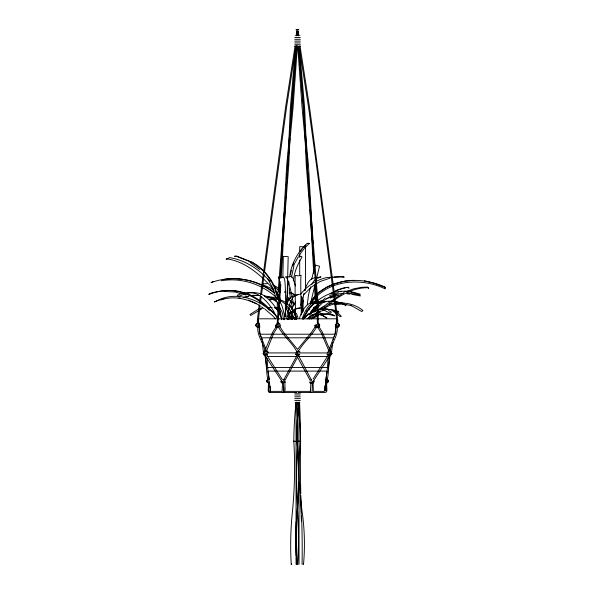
<?xml version="1.0" encoding="UTF-8"?>
<svg xmlns="http://www.w3.org/2000/svg" width="594" height="594" viewBox="0 0 594 594"><rect width="100%" height="100%" fill="white"/><g stroke="black" fill="none" stroke-linecap="round" stroke-linejoin="round"><path stroke-width="0.89" d="M270.062 385.989L270.248 390.859M280.041 302.977L280.049 297.876M317.367 323.775L317.085 303.148L306.289 165.34L303.727 107.87L298.366 46.228M318.28 323.723L317.998 303.103L307.195 165.295L304.64 107.826L299.279 46.176M279.923 314.048L279.967 310.64M279.989 308.939L280.012 307.239M277.235 307.543L277.309 302.94M312.147 390.659L312.296 382.506M337.273 327.197C338.127 336.107 331.363 343.287 329.87 351.863M310.914 382.454L310.372 391.246L310.788 391.038M335.9 325.705L335.773 332.388L329.113 349.346M285.306 316.825L285.491 296.376A46.198 3.067 -87.6 0 0 284.563 279.135L283.709 277.168L280.999 277.487L278.267 276.967L279.113 278.928A46.198 3.067 -87.6 0 1 280.004 292.664M282.848 277.443L283.316 256.363L288.194 256.645L287.251 293.317M302.353 312.578L303.059 299.97L301.329 300.052L300.891 306.029M286.939 303.022L287.199 295.092M268.518 382.514L268.184 390.696L268.703 391.951L269.951 392.463L296.658 392.463M301.678 313.862L301.878 309.051A22.127 18.763 -59.1 0 0 301.195 304.38M336.657 323.604L336.783 320.493L334.674 302.992L316.491 165.147L308.605 107.685L299.161 46.755M337.63 323.544L337.756 320.433L334.429 293.74M302.368 310.744L303.14 300.609M287.897 163.246L287.459 169.721M288.023 160.462L288.187 156.757M288.305 153.98L288.387 152.123M288.595 147.49L290.362 107.64L295.463 48.738M289.946 138.261L288.751 165.139L283.605 232.67M290.065 135.484L290.228 131.771M290.355 128.995L291.298 107.677L296.079 52.458M285.291 316.535L285.41 314.055M263.491 352.004L263.58 352.695M286.338 309.051L287.489 288.669L288.788 281.489M287.013 302.895L287.154 300.185M306.816 313.149L306.957 310.595M280.071 281.66L277.101 324.331M280.279 277.962L286.724 165.095L292.122 107.64L296.443 45.976M280.851 284.481L278.022 323.596M281.222 277.999L287.667 165.139L293.065 107.677L297.386 46.013M287.518 294.082L287.771 289.724M282.12 390.659L282.596 382.506M283.709 386.902L283.895 391.246L283.479 391.038M297.223 34.935L297.416 32.173M298.158 34.972L298.069 31.252M278.296 289.991L284.222 212.281M284.429 209.504L284.853 203.95M285.276 198.403L285.417 196.555M286.263 185.447L286.405 183.598M286.828 178.052L287.177 173.426M279.091 291.877L279.871 281.704M280.153 277.999L281.281 263.201M281.422 261.353L281.838 255.799M282.195 251.173L282.618 245.626M283.041 240.073L283.39 235.447M296.658 34.935L297.2 31.244M296.235 50.616L296.636 46.013M297.75 33.13L297.861 31.274M293.562 280.828C294.037 272.26 297.691 264.308 302.034 257.039L301.017 256.214L298.173 257.039L295.077 262.667M329.87 354.551C328.437 363.461 329.024 372.527 326.945 381.341M284.467 319.691L285.157 314.018A17.857 1.782 -86.7 0 1 286.486 308.175L289.115 307.944L288.558 308.286A17.857 1.782 -86.7 0 0 287.229 314.129L286.635 318.933M324.688 390.904L327.027 371.102L319.178 371.102M332.855 342.255L331.237 354.224M333.167 339.59L333.375 337.808L261.716 337.808L261.932 339.59M259.229 304.774L257.336 320.433L257.462 323.544M260.09 305.754L258.308 320.493L258.435 323.604M284.786 292.619L284.957 291.216M302.792 300.972L303.319 296.725A46.161 17.538 82.8 0 1 304.017 293.221M307.276 304.655L308.338 296.168A46.161 17.538 82.8 0 1 310.781 286.828M328.215 356.831L327.101 371.747L325.505 381.311M265.206 350.987L265.488 349.227L272.735 332.135L276.522 326.188M259.452 302.933L260.298 296.503M260.543 294.661L285.514 107.633L295.107 45.79M260.417 302.992L261.271 296.555M261.509 294.721L264.174 274.502M264.419 272.661L286.486 107.685L296.072 45.849M266.572 351.054L273.834 332.952L277.628 327.027M285.484 312.399L286.226 307.12A28.534 14.449 77.8 0 1 292.218 296.206L299.294 294.23L295.077 295.649A28.534 14.449 77.8 0 0 289.085 306.571M288.966 307.447L288.157 319.29M296.651 35.789L297.356 31.244L296.673 31.289L296.933 34.972M297.906 34.029L298.329 31.296L297.505 31.252M288.639 284.363L288.959 282.566M311.672 302.339C327.918 279.566 361.167 277.287 384.942 288.743L385.246 287.206C363.721 277.049 336.397 277.643 317.649 293.347A40.83 40.763 -89.7 0 0 310.565 302.249M289.597 276.997C291.194 264.137 297.453 251.982 307.157 243.362L309.236 243.51L304.217 248.485L298.841 255.799M290.488 274.606L291.402 270.307M291.476 277.346L293.859 266.171M308.962 310.031L309.563 307.514M310.617 303.066L315.221 283.865M311.627 279.47L315.162 265.087L319.55 266.216L315.644 282.113M328.311 368.785L329.96 356.541L330.687 355.435M288.29 319.097L289.976 314.501A16.276 10.774 89 0 1 291.565 311.902M289.731 319.075L291.416 314.478A16.276 10.774 89 0 1 292.159 313.112M297.884 356.259L298.381 354.588M297.007 354.447L296.324 356.719L283.375 380.487M287.726 319.282L290.726 310.952M290.704 318.421L291.506 315.845M275.876 325.49L275.824 326.113M298.923 351.841L298.366 350.764M317.961 325.052L318.377 323.789L317.523 322.854M330.925 354.165C332.41 355.383 328.95 355.086 328.252 355.123L313.12 379.017M329.997 354.64L328.979 357.194L313.959 380.182M299.524 318.236C301.99 309.266 309.801 298.047 320.374 302.561L321.183 302.108L316.372 301.529L313.751 302.376M302.294 318.236C304.544 312.355 307.269 306.059 312.882 302.665M325.304 390.859L325.267 385.098M298.374 351.232C303.497 342.463 311.724 335.773 316.765 326.878M303.051 319.127L306.823 311.234A23.775 12.229 -78.4 0 1 314.887 303.408L318.718 302.888L316.372 302.457L312.548 302.977A23.775 12.229 -78.4 0 0 310.402 304.106M335.914 324.866L336.234 324.116M327.442 352.524L328.497 351.269M330.138 352.947L330.524 351.685L329.856 350.764M334.11 336.701L334.66 335.491M292.322 266.008L293.852 262.815M293.592 265.726L294.706 263.432M291.491 309.407L295.545 301.722M284.764 380.717L297.631 357.091M256.014 324.769L256.682 323.426L258.308 322.854M263.691 352.665L264.367 351.321L265.986 350.75L267.612 351.321L268.28 352.665M266.958 380.583L267.738 379.187M327.465 381.927L328.14 380.583L327.465 379.239M279.893 327.019L279.432 326.255L276.373 326.804L277.829 327.212M303.126 318.325C313.498 297.869 337.548 284.199 359.608 295.092L360.023 294.104L353.727 292.345L347.921 291.134L344.282 291.35M275.913 325.764L275.653 326.544L276.529 327.249M281.385 381.578L281.125 382.358L282.209 383.019M315.147 325.764L315.317 327.049C316.944 327.546 319.372 325.816 319.446 324.109L318.213 323.582M316.416 324.851L311.642 332.143L297.735 349.183M255.561 325.326L256.497 323.96L258.308 323.485L259.519 323.797M263.246 353.222L264.174 351.848L265.986 351.381L267.924 352.004M331.051 354.44L331.853 353.222L331.051 352.004M299.992 251.975L302.138 249.049M313.892 380.613L311.746 382.61L309.845 382.863M309.251 314.642L313.788 308.798L317.04 305.687M310.439 312.199L314.464 307.12M308.813 318.807L309.897 317.441M276.21 324.487L278.282 322.854L279.017 323.426M296.042 352.383L298.114 350.75M309.207 314.805L317.924 304.685L325.371 297.906M309.949 314.375L317.5 305.606M313.662 311.575L318.829 305.598M297.089 31.504L297.327 34.266M297.98 31.475L298.322 35.135M287.815 319.505L290.251 317.604L294.951 317.478L291.157 317.27L288.729 319.164M303.579 294.884L311.152 287.214L320.084 281.526L330.004 278.126M309.274 314.746L311.724 312.281M303.319 247.683L305.888 245.144M318.993 303.824L320.292 302.584M315.845 309.266L322.349 303.044M320.144 301.529L321.421 300.312M302.903 319.141C312.763 308.761 330.806 304.566 341.305 316.298L340.28 316.758L332.417 310.625M318.072 304.945L320.782 302.45M309.392 319.075L316.713 312.667M311.249 319.089L319.862 311.598M307.677 318.369L311.056 315.444M308.42 318.51L309.771 317.344M320.047 309.801L327.012 303.861L344.216 292.426M322.609 309.251C335.565 298.411 350.557 287.34 368.273 287.726L368.696 288.476L367.471 287.065L361.345 287.34L353.66 288.847L346.785 291.446M269.171 383.472L269.631 383.085M311.909 391.788L310.929 392.463M313.654 307.751L316.364 305.65M313.736 312.288C317.612 309.303 322.676 308.182 327.48 308.947L328.668 309.652M276.581 324.866L278.972 323.582L280.205 324.109M307.157 318.926L312.882 314.857L318.636 311.82L323.671 310.343M296.421 352.754L298.812 351.477L300.044 352.004M325.475 288.09L318.013 293.347A40.83 40.763 -89.7 0 0 311.857 300.757M311.947 318.503C318.087 313.58 326.633 312.236 333.947 315.154L334.511 315.874L328.274 314.263L321.309 314.716M313.432 318.154L317.189 316.075M321.057 302.094L322.594 301.113M326.425 298.663L336.553 294.639M321.896 301.893L329.559 297L338.157 293.956L343.659 293.347M316.491 310.699L324.153 306.081M323.93 308.62C335.64 300.356 351.915 301.552 362.912 310.476L361.872 311.59L350.49 305.13M314.248 311.753L317.797 309.66L319.364 309.333M281.43 380.813L280.747 381.415L281.229 382.009L285.343 382.009M261.382 309.155L250.713 315.451L250.007 314.412L258.412 309.177L262.659 308.071M263.951 352.888L263.246 353.489L263.743 354.091M267.211 380.813L266.506 381.415L266.795 381.89L269.253 382.009M331.355 354.091L331.853 353.489L331.148 352.888M213.32 281.393L211.048 282.647C231.823 274.71 256.86 278.809 274.458 292.604M261.642 284.994L263.892 283.776L267.27 283.665M264.122 354.165L263.803 354.908L264.679 355.049M330.071 293.837L337.206 290.028L343.258 288.038L347.928 287.244L349.034 288.127L348.388 287.451L346.725 287.734M331.808 293.243L337.355 290.28L342.545 288.58M338.238 326.203L339.085 324.769L338.409 323.426L336.791 322.854M310.172 392.463L310.595 392.255M317.723 304.135C326.188 299.562 336.427 300.779 344.795 304.937L345.448 305.769L346.213 304.937L336.056 301.448L328.326 301.418M310.803 313.12L306.786 315.585A10.685 9.816 90 0 0 305.301 317.523M326.217 287.563L334.712 283.91L343.258 281.445M330.012 298.151L338.61 295.099M328.267 304.655L332.38 303.23L340.815 302.643L343.295 303.163M329.67 295.589L338.417 292.671M322.78 302.65L325.876 301.67M311.672 312.644L308.115 314.07L306.14 315.585A10.685 9.816 90 0 0 303.994 318.837M224.413 298.492L214.464 301.715L214.545 302.153C236.085 288.565 264.13 300.661 278.876 318.971M221.027 299.896C232.707 295.753 245.686 298.351 256.43 303.957M269.253 379.299L267.441 379.774L266.506 381.14L267.515 382.61M325.846 383.063L327.584 382.61L328.586 381.14L327.658 379.774M243.711 297.26L248.938 296.042M245.025 297.386L248.604 296.48M311.791 314.842L316.981 314.129M312.169 314.842L313.714 314.508M323.143 310.669L324.911 310.32M330.286 351.477L331.586 352.004C331.526 353.794 328.393 356.229 326.952 354.44L326.945 354.128M250.586 295.73L253.066 295.263L260.321 295.656M253.631 295.478L258.902 295.367M296.718 355.123L295.47 354.128M343.406 288.298L345.062 288.016M296.324 558.33A227.97 197.423 90 0 0 296.844 564.3L297.913 564.241M222.772 279.67C240.919 276.329 260.157 281.927 274.495 293.295M221.131 280.814C240.719 277.25 261.612 283.947 276.195 297.319M259.415 327.212L259.875 327.16M267.1 355.101C269.891 353.192 260.432 354.796 265.986 355.123M326.952 383.026L327.636 382.343M290.815 319.223L292.493 319.312M344.112 281.2L354.017 280.271M329.729 277.502L331.415 277.346M333.947 277.123L343.896 276.715L344.164 277.346L341.179 276.715L327.012 277.502A52.472 47.015 90 0 0 300.594 294.253M302.071 564.248L302.071 564.248A227.97 58.977 88.8 0 0 301.552 515.547M296.191 29.938L296.525 29.967M334.957 304.581L342.545 304.046M297.475 29.707L298.062 29.707L296.05 29.759M338.825 291.684L341.55 291.52M297.149 564.255L297.342 564.255A413.164 413.164 0 0 1 297.364 512.971A577.776 577.776 0 0 0 297.364 441.245A524.792 524.792 0 0 1 298.478 402.197M298.411 354.165L296.666 354.262L296.206 354.692L296.562 355.101M297.668 355.101C298.27 355.264 300.824 355.034 299.413 354.165M298.864 29.759L298.218 29.707M297.327 34.935L296.762 31.296L298.418 31.289M297.913 441.231L296.814 441.268A318.792 276.084 90 0 1 297.342 446.777M297.007 441.268L296.844 441.275A289.775 250.958 90 0 1 297.267 419.275M297.319 441.245L297.728 441.245A577.776 577.776 0 0 0 297.735 512.971A413.164 413.164 0 0 1 297.728 564.27L297.178 564.241M299.027 564.241L299.027 482.632M269.253 382.068L267.463 382.343L268.139 383.026M291.231 564.174L291.699 564.137L291.231 564.174A227.97 161.041 -87.2 0 1 292.307 512.912A318.792 225.2 -87.2 0 0 293.807 441.223A289.775 204.707 -87.2 0 1 296.057 402.197L296.072 564.241M295.24 35.276L299.851 35.276M294.773 37.481L300.326 37.481M294.773 39.293L300.326 39.293M294.773 41.097L300.326 41.097M294.773 42.909L300.326 42.909M294.773 44.721L300.326 44.721M294.773 46.525L300.326 46.525M259.281 318.807L335.818 318.807M259.749 325L256.266 325L255.561 325.601L256.059 326.195L259.897 326.195M315.199 325L318.184 325M335.35 325L338.825 325L339.53 325.601L339.033 326.195L335.202 326.195M280.101 326.195L275.757 326.195L275.274 325.601L275.958 325L279.893 325L280.576 325.601M267.426 352.888L263.803 352.888L263.12 353.489L263.602 354.091L267.575 354.091M268.065 352.94L298.292 352.888M299.309 352.94L327.027 352.94M327.554 352.888L330.368 352.888M295.597 354.091L298.344 354.091M327.376 354.091L331.467 354.091L331.949 353.489L331.259 352.888M267.055 356.541L296.71 356.541M298.388 356.541L328.044 356.541M267.493 367.508L327.598 367.508M275.92 371.102L268.065 371.102L269.134 380.101M276.7 371.102L318.391 371.102M268.83 379.789L269.372 379.789M283.754 379.789L284.296 379.789M310.966 379.789L311.464 379.789M325.252 379.789L326.47 379.789M327.287 380.813L328.408 381.11L328.304 381.89L325.846 382.009M309.749 382.009L313.87 382.009L314.345 381.415L313.662 380.813M270.886 391.379L282.38 391.379M285.135 391.379L309.957 391.379M312.719 391.379L324.213 391.379M298.44 392.463L325.141 392.463L326.396 391.951L326.908 390.696L326.581 382.514M294.773 393.191L300.326 393.191M294.773 394.995L300.326 394.995M294.773 396.807L300.326 396.807M294.773 398.611L300.326 398.611M294.773 400.423L300.326 400.423M295.24 402.628L299.851 402.628M275.237 299.257L269.624 299.51L270.263 299.948C282.247 295.983 292.612 306.541 296.146 317.151M303.452 564.107L302.985 564.07L303.534 564.114A227.97 227.888 0 0 0 302.279 512.852A318.792 318.688 0 0 1 300.527 441.164A289.775 289.679 0 0 0 297.549 402.197M327.532 309.437L331.148 309.489L334.548 310.261L338.216 311.315L338.914 312.199L332.915 310.603M259.311 326.277L256.393 326.737L258.308 327.235M267.82 307.477L272.163 307.573M296.673 31.289L297.022 31.274M223.834 291.439L235.179 292.018L241.899 293.896M310.075 382.484L310.476 382.514M262.489 285.603L265.704 285.87L271.28 288.461L273.908 290.518M316.602 314.129L322.134 315.08L326.908 317.768L326.603 318.154L321.762 315.08L319.127 314.397M347.327 292.946L359.051 294.669M346.577 293.733L350.014 294.134M318.674 326.255C320.515 327.361 316.587 327.413 315.815 327.131M285.053 382.083L282.298 382.18L281.846 382.618L282.195 383.026M351.73 294.342L360.32 295.968L359.875 294.817M307.811 243.236L309.236 243.51M238.714 297.809L240.518 298.166M343.384 303.987L351.641 305.732M292.099 316.765C279.492 316.053 294.171 315.496 294.862 318.622M364.322 280.799L373.626 283.249L384.882 287.206L384.942 288.743M244.921 293.035C233.256 288.87 220.092 289.939 208.754 294.55L209.585 293.57C220.612 290.34 232.588 289.018 243.57 293.146M246.607 293.51C257.945 297.512 267.203 305.739 275.029 314.672M245.255 293.622C254.499 297.015 262.786 303.007 269.409 310.283M243.577 294.364L246.102 295.07M318.02 312.303L322.973 313.981L322.616 314.382L319.617 312.941M264.345 295.663L273.084 298.285L276.292 300.118M264.753 296.547L270.871 298.381L277.294 302.049M275.141 307.551L278.534 308.568M275.564 308.59L278.118 309.355M269.795 390.859L270.24 391.038M270.404 392.463L269.156 391.951L268.637 390.696L268.637 382.514M248.418 300.104L256.348 303.519M259.897 295.738C252.985 291.335 244.468 291.699 237.31 295.248L238.721 296.272C246.926 292.946 256.318 290.325 264.323 295.842C272.416 301.67 278.2 310.239 281.927 319.401M324.658 310.499L328.89 312.674L330.65 313.09L331.422 312.154L328.519 310.588M272.876 285.038L276.062 286.523L279.997 289.605M283.746 392.255L284.162 392.463M282.922 392.255L283.338 392.463M313.342 382.083C314.798 383.338 311.1 383.115 310.343 382.944M292.293 316.06L293.911 316.966M338.209 326.321L338.506 327.071L336.791 327.235L338.528 326.797L339.53 325.326L338.602 323.96M287.756 299.465L289.36 300.393M319.134 325L319.817 325.601C319.008 326.9 315.325 326.9 314.516 325.601M257.076 303.994L259.979 305.903M261.427 306.853L264.33 308.761M290.971 301.321L292.374 302.249A16.521 16.498 -90 0 1 294.557 304.432M290.162 300.854L292.278 302.249A16.521 16.498 -90 0 1 294.461 304.432M280.561 300.72C287.704 304.618 291.914 312.14 294.513 319.587M250.007 262.34L259.816 269.476M289.092 292.976L290.362 293.926M288.283 313.105L289.627 314.144M291.639 315.711L293.659 317.27M295.745 295.656L290.756 292.293L295.597 295.871M325.467 383.085L325.928 383.472M260.566 296.287C267.894 301.618 273.121 309.415 276.789 317.597M265.058 309.236L273.233 316.238L275.482 318.844M277.131 294.914L279.143 296.644M277.175 295.597L279.18 297.327M293.124 317.374L294.394 318.473M284.504 392.255L283.739 390.659L283.494 382.506M336.293 318.807L336.776 319.282L335.009 334.207L260.083 334.207L259.259 327.19M270.136 281.623C259.623 269.579 245.619 260.246 229.663 257.603L226.5 259.452L226.203 258.724C245.686 261.479 260.751 275.022 273.344 289.174M273.225 284.778L279.841 291.973M291.357 317.82L292.493 319.06M287.689 310.937L289.998 313.55M275.757 291.78L279.106 296.05M297.364 349.183L283.457 332.143L279.64 326.306M289.783 304.67L292.478 308.138M288.439 298.225L289.478 299.599M291.038 301.67L292.077 303.044M288.61 297.49L289.642 298.916M282.596 382.373L266.119 357.194L265.102 354.64M282.477 379.766L266.773 355.138M278.326 326.878C283.405 336.033 292.137 342.701 297 351.908M317.471 327.027L321.265 332.952L328.341 349.621L328.623 351.767M318.577 326.188L322.356 332.135L329.611 349.227L329.893 350.987M273.329 311.204L273.723 311.82M294.127 313.974L295.567 316.305M267.671 278.534L273.262 289.055L276.158 298.589M297.46 357.091L310.328 380.717M311.716 380.487L298.314 355.205M260.439 335.491L260.989 336.701M263.862 354.224L265.139 356.541L266.788 368.785M258.865 324.116L259.184 324.866M292.642 307.952L290.718 300.289M293.8 311.286L295.24 315.459M301.841 296.8L302.866 300.69M301.552 296.866L302.554 300.69M279.536 293.176L279.106 291.81L277.346 291.803L279.254 299.658M265.978 349.346L259.326 332.388L259.214 326.537M279.885 309.014L279.106 306.474A30.287 13.313 -87.2 0 0 271.918 297.171L267.924 296.896L269.127 297.349L275.074 297.304A30.287 13.313 -87.2 0 1 282.269 306.615L284.875 316.595M278.683 299.331L275.519 288.936A52.977 52.784 72.3 0 0 252.264 262.229L236.746 256.125L234.489 256.244L236.226 256.274L251.737 262.37A52.977 52.784 72.3 0 1 275 289.085L278.155 299.48M265.021 351.151C263.565 342.827 256.994 335.862 257.826 327.197M297.995 318.065L296.703 314.011L295.612 312.786L294.275 312.214L291.209 312.563L290.681 312.132L292.775 311.828L295.196 313.632L296.688 319.401M290.332 298.582L289.226 287.934M293.807 305.494L291.751 295.151A48.611 4.351 81.9 0 0 286.976 278.259L285.439 276.782L288.32 276.908L291.082 276.069L292.612 277.547A48.611 4.351 81.9 0 1 295.426 286.018M294.602 309.838L295.678 315.956M269.297 379.566L267.998 371.747L267.1 358.568M268.013 380.479C266.038 371.948 266.647 363.164 265.221 354.551M297.876 32.15L298.44 35.789M299.985 45.79L309.578 107.633L334.192 291.906M279.432 307.165L279.692 308.873M269.342 381.905L270.411 390.904M262.14 341.364L263.506 352.94M258.323 319.282L259.051 325.43M304.225 120.411L300.215 68.065M304.484 123.144L304.826 126.789M305.598 135.001L308.442 165.095L312.548 236.33M305.606 145.07L302.079 107.677L297.713 46.013M306.036 149.636L308.991 191.038M283.501 319.676L282.647 313.87A19.149 8.398 -77.9 0 0 278.764 308.145L274.257 307.64L276.804 307.774A19.149 8.398 -77.9 0 1 278.43 308.887M281.541 319.297L280.687 313.491A19.149 8.398 -77.9 0 0 278.905 309.444M298.723 46.896L298.849 48.738M299.242 54.262L299.435 57.024M299.695 60.699L300.022 65.303M312.756 240.035L312.971 243.733M313.61 254.833L313.721 256.682M314.092 263.164L314.308 266.862M315.317 284.437L316.327 302.019M309.155 193.815L309.422 198.441M309.578 201.218L309.845 205.843M310.061 209.541L310.38 215.095M310.484 216.944L313.736 273.374M314.478 286.33L315.444 302.977M303.185 311.709L303.037 308.383A22.023 9.593 90 0 0 302.665 305.116M300.675 501.054L301.425 521.554M313.068 382.506L313.313 390.659M284.83 381.563L285.105 390.458M301.321 314.976L300.876 294.669A48.456 1.069 88.1 0 1 300.861 277.079L301.128 275.274L298.47 275.824L295.418 275.445L295.159 277.25A48.456 1.069 88.1 0 0 295.166 294.832L295.738 319.617M326.462 382.514L326.462 390.696M325.037 385.989L325.037 390.414M305.45 290.362L305.45 246.889L299.695 246.621L299.695 251.789M299.695 253.631L299.695 257.313M299.695 260.009L299.695 275.72M299.027 402.197L299.027 455.011M301.448 512.986A318.792 82.469 88.8 0 1 300.846 495.515M300.802 493.666A318.792 82.469 88.8 0 1 300.571 441.297A289.775 74.963 88.8 0 0 300.26 422.557M299.569 402.22A289.775 74.963 88.8 0 1 300.237 421.74M296.621 402.197A524.792 524.792 0 0 1 297.728 441.245M297.557 449.532A318.792 276.084 90 0 1 298.537 470.693M298.537 483.59A318.792 276.084 90 0 1 297.557 504.752M297.342 507.506A318.792 276.084 90 0 1 296.844 513.008A227.97 197.423 90 0 0 296.324 518.97M297.505 415.213A289.775 250.958 90 0 1 297.988 408.717M298.351 404.663A289.775 250.958 90 0 1 298.515 403.044M296.146 555.769A227.97 197.423 90 0 1 296.146 521.532M292.5 310.818A16.276 10.774 89 0 1 295.738 308.568L300.43 307.93L297.178 308.546A16.276 10.774 89 0 0 295.671 309.348M293.005 311.88A16.276 10.774 89 0 1 294.951 309.868M304.64 290.77A46.161 17.538 82.8 0 1 310.87 279.432C313.899 277.034 317.708 278.007 321.005 276.834L315.889 278.868A46.161 17.538 82.8 0 0 311.88 284.296M300.26 441.268L300.764 441.268L300.26 441.268M293.807 441.201L294.282 441.208L293.807 441.201M295.871 441.231L296.347 441.238L295.871 441.231M298.834 441.231L299.302 441.238L298.834 441.238M300.059 441.149L300.527 441.164L300.059 441.156"/></g></svg>
